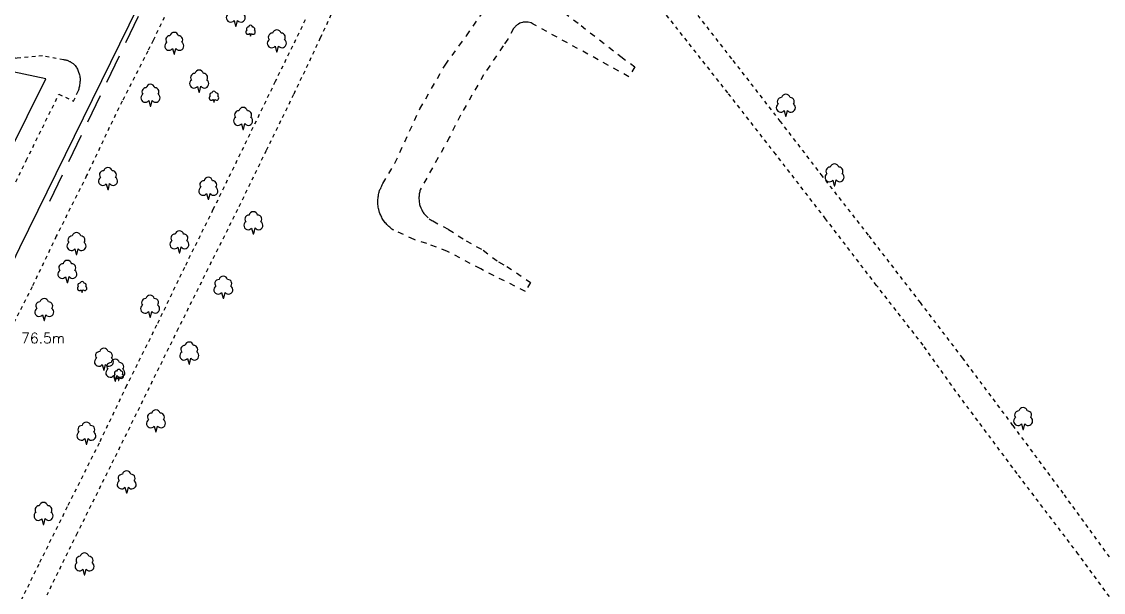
# Model space of a CAD drawing. Extents: x 428500 to 429165, y 435000 to 435500.
# Drawn here: x 428779.9 to 428927.6, y 435084.1 to 435162.1 of the extents above; entities that cross this region are included whole.
import ezdxf

# ---------------------------------------------------------------- set-up
doc = ezdxf.new("R2010")
doc.units = 0
for name, pattern in [('1004', [6, 4, -2]), ('DASHEDLINE', [1, 0.5, -0.5]), ('LANDFORM', [1.6, 0.8, -0.8])]:
    doc.linetypes.add(name, pattern=pattern)
doc.layers.get('0').update_dxf_attribs({"color": 222})
for name, color, linetype in [('KTS_LINES', 7, 'Continuous'), ('os_Block', 7, 'Continuous'), ('OS_LINE - Bottom Of Slope', 8, 'LANDFORM'), ('OS_LINE - Boundary', 8, 'Continuous'), ('OS_LINE - Default', 8, 'Continuous'), ('OS_LINE - Edge', 8, 'DASHEDLINE'), ('OS_LINE - Road Or Track', 8, 'DASHEDLINE'), ('OS_LINE - Top Of Slope', 8, 'LANDFORM'), ('OS_PT - Vegetation', 8, 'Continuous'), ('OS_SYMB_FILL - Vegetation', 8, 'Continuous'), ('OS_TEXT - Height', 4, 'Continuous')]:
    doc.layers.add(name, color=color, linetype=linetype)
doc.styles.add('AutoTextStyle-2', font='')
doc.styles.get('AutoTextStyle-2').set_extended_font_data('romans-shx')

# ---------------------------------------------------------------- blocks, each defined once
blk = doc.blocks.new('nonconiferousTreesFillSymbol_#669966')
for points in [[(-1.874, 1.097), (-2.01, 0.969), (-2.099, 0.806), (-2.134, 0.623), (-2.112, 0.439), (-2.033, 0.27), (-1.906, 0.134), (-1.744, 0.043), (-1.561, 0.007), (-1.376, 0.028), (-1.207, 0.106), (-1.07, 0.232), (-1.069, 0.235), (-0.868, -0.539), (-0.788, -0.539), (-0.607, 0.244), (-0.607, 0.244), (-0.471, 0.113), (-0.301, 0.031), (-0.115, 0.007), (0.07, 0.041), (0.236, 0.131), (0.364, 0.269), (0.444, 0.439), (0.467, 0.626), (0.43, 0.811), (0.338, 0.975), (0.199, 1.102), (0.287, 1.259), (0.319, 1.436), (0.294, 1.615), (0.212, 1.775), (0.083, 1.901), (-0.08, 1.979), (-0.259, 2), (-0.259, 2), (-0.336, 2.184), (-0.469, 2.331), (-0.644, 2.427), (-0.84, 2.461), (-1.036, 2.427), (-1.211, 2.331), (-1.344, 2.184), (-1.421, 2), (-1.601, 1.978), (-1.764, 1.9), (-1.893, 1.773), (-1.975, 1.611), (-1.999, 1.431), (-1.964, 1.254), (-1.874, 1.097)], [(0.663, -1.113), (0.648, -1.124), (0.634, -1.136), (0.62, -1.148), (0.608, -1.162), (0.596, -1.176), (0.585, -1.192), (0.575, -1.207), (0.566, -1.224), (0.558, -1.241), (0.551, -1.258), (0.545, -1.276), (0.54, -1.294), (0.537, -1.312), (0.535, -1.331), (0.533, -1.349), (0.533, -1.368), (0.534, -1.387), (0.537, -1.405), (0.54, -1.424), (0.545, -1.442), (0.55, -1.459), (0.557, -1.477), (0.565, -1.494), (0.574, -1.51), (0.584, -1.526), (0.595, -1.541), (0.607, -1.556), (0.619, -1.569), (0.633, -1.582), (0.647, -1.594), (0.662, -1.605), (0.678, -1.615), (0.694, -1.624), (0.711, -1.633), (0.729, -1.64), (0.746, -1.645), (0.764, -1.65), (0.783, -1.654), (0.801, -1.656), (0.82, -1.658), (0.838, -1.658), (0.857, -1.657), (0.876, -1.655), (0.894, -1.651), (0.912, -1.647), (0.93, -1.641), (0.947, -1.635), (0.964, -1.627), (0.981, -1.618), (0.997, -1.608), (1.012, -1.597), (1.027, -1.586), (1.04, -1.573), (1.053, -1.559), (1.065, -1.545), (1.066, -1.544), (1.167, -1.931), (1.194, -1.931), (1.297, -1.539), (1.297, -1.539), (1.395, -1.623), (1.52, -1.657), (1.647, -1.636), (1.753, -1.564), (1.819, -1.453), (1.832, -1.324), (1.79, -1.203), (1.7, -1.11), (1.754, -0.997), (1.752, -0.871), (1.695, -0.759), (1.595, -0.684), (1.471, -0.661), (1.413, -0.542), (1.309, -0.46), (1.181, -0.431), (1.052, -0.46), (0.948, -0.542), (0.89, -0.661), (0.766, -0.684), (0.665, -0.76), (0.608, -0.873), (0.608, -0.999), (0.663, -1.113)]]:
    blk.add_lwpolyline(points)
blk = doc.blocks.new('positionedNonconiferousTreeSymbol_#669966')
blk.add_lwpolyline([(-1.074, 0.097), (-1.21, -0.031), (-1.299, -0.194), (-1.334, -0.377), (-1.312, -0.561), (-1.233, -0.73), (-1.106, -0.866), (-0.944, -0.957), (-0.761, -0.993), (-0.576, -0.972), (-0.407, -0.894), (-0.27, -0.768), (-0.269, -0.765), (-0.068, -1.539), (0.012, -1.539), (0.193, -0.756), (0.193, -0.756), (0.329, -0.887), (0.499, -0.969), (0.685, -0.993), (0.87, -0.959), (1.036, -0.869), (1.164, -0.731), (1.244, -0.561), (1.267, -0.374), (1.23, -0.189), (1.138, -0.025), (0.999, 0.102), (1.087, 0.259), (1.119, 0.436), (1.094, 0.615), (1.012, 0.775), (0.883, 0.901), (0.72, 0.979), (0.541, 1), (0.541, 1), (0.464, 1.184), (0.331, 1.331), (0.156, 1.427), (-0.04, 1.461), (-0.236, 1.427), (-0.411, 1.331), (-0.544, 1.184), (-0.621, 1), (-0.801, 0.978), (-0.964, 0.9), (-1.093, 0.773), (-1.175, 0.611), (-1.199, 0.431), (-1.164, 0.254), (-1.074, 0.097)])
blk = doc.blocks.new('se2835se')
at = {"layer": 'OS_LINE - Bottom Of Slope'}
for points in [[(428849.41, 435126.46), (428848.7, 435125.2), (428842.6, 435128.3), (428838.05, 435130.7), (428835.25, 435131.75), (428833.5, 435132.3), (428830.75, 435133.6), (428830.6, 435133.65), (428830.45, 435133.75), (428830.2, 435134), (428830.05, 435134.1), (428829.8, 435134.35), (428829.7, 435134.5), (428829.55, 435134.6), (428829.15, 435135.2), (428829.1, 435135.35), (428829, 435135.5), (428828.95, 435135.65), (428828.85, 435135.85), (428828.8, 435136), (428828.7, 435136.4), (428828.65, 435136.55), (428828.6, 435136.75), (428828.6, 435136.9), (428828.55, 435137.1), (428828.55, 435137.8), (428828.6, 435137.95), (428828.6, 435138.15), (428828.65, 435138.3), (428828.65, 435138.45), (428828.7, 435138.65), (428828.75, 435138.8), (428828.8, 435139), (428828.85, 435139.15), (428828.95, 435139.3), (428829, 435139.45), (428829.1, 435139.65), (428829.15, 435139.8), (428829.25, 435139.95), (428830.9, 435142.75), (428834.3, 435150.15), (428837.75, 435156.15), (428840.65, 435160.15), (428842.75, 435163.15)], [(428851.45, 435165.25), (428856.3, 435161.55), (428861.75, 435157.3), (428863.65, 435155.9), (428862.85, 435154.55)]]:
    blk.add_lwpolyline(points, dxfattribs=at)
at = {"layer": 'OS_LINE - Boundary'}
blk.add_lwpolyline([(428715.233, 435000), (428719.674, 435008.665), (428743.487, 435055.655), (428779.682, 435131.22), (428815.718, 435204.722), (428832.863, 435240.282), (428848.739, 435279.652), (428868.741, 435320.451), (428880.806, 435343.787), (428899.38, 435379.188), (428921.605, 435421.416), (428937.268, 435414.537), (428938.062, 435414.06), (428961.345, 435400.778), (428966.055, 435401.784), (428971.029, 435405.699), (428979.231, 435411.52), (428976.6, 435414.85), (428975.54, 435416.16), (428978.13, 435418.08), (428986.08, 435423.98), (428993.201, 435429.142), (429000, 435420.81)], dxfattribs=at)
at = {"layer": 'OS_LINE - Default'}
blk.add_lwpolyline([(428777.96, 435143.57), (428778.15, 435143.95), (428783.25, 435154.25), (428774.8, 435156.05)], dxfattribs=at)
at = {"layer": 'OS_LINE - Edge'}
for points in [[(428818.65, 435162.3), (428814.55, 435153.9), (428810.2, 435144.9), (428806.05, 435136.4), (428802.15, 435128.5), (428798.35, 435120.6), (428794.25, 435112.35), (428790.5, 435104.5), (428786.15, 435095.8), (428782.25, 435087.95), (428778.2, 435079.65)], [(428871, 435164.5), (428877.05, 435156.75), (428883.45, 435148.5), (428889.05, 435141.2), (428895.6, 435132.8), (428902.6, 435123.7), (428908.35, 435116.15), (428915.25, 435106.9), (428922.25, 435097.45), (428928.75, 435088.5)], [(428931.4, 435079.5), (428924.2, 435089.35), (428915.85, 435100.35), (428907.5, 435111.55), (428903, 435117.9), (428896.65, 435126.05), (428889.7, 435135.15), (428882.9, 435143.95), (428876.35, 435152.35), (428863.45, 435168.7)], [(428825.1, 435169.35), (428820.7, 435159.85), (428817.05, 435152.1), (428813.3, 435144.45), (428809.4, 435136.4), (428805.35, 435128.3), (428801.3, 435120.15), (428792.05, 435101.35), (428787.5, 435092.2), (428783.35, 435083.75)]]:
    blk.add_lwpolyline(points, dxfattribs=at)
at = {"layer": 'OS_LINE - Road Or Track'}
for points in [[(428816.57, 435198.24), (428814.65, 435194.25), (428810.2, 435184.8), (428805.7, 435175.65), (428801.6, 435167.15), (428797.87, 435159.51)], [(428786.39, 435156.69), (428786.38, 435156.69), (428786.29, 435156.72), (428786.2, 435156.75), (428786.11, 435156.78), (428786.02, 435156.8), (428785.92, 435156.82), (428785.83, 435156.83), (428785.74, 435156.84), (428785.64, 435156.85), (428782.79, 435157.4), (428779.26, 435157.06), (428774.65, 435157.95), (428766.15, 435159.55), (428760, 435160.85), (428759.45, 435160.9), (428759, 435160.85), (428758.45, 435160.7), (428757.95, 435160.45)], [(428797.87, 435159.51), (428797.15, 435158.05), (428793.66, 435151.19)], [(428786.39, 435156.69), (428786.47, 435156.65), (428786.56, 435156.61), (428786.64, 435156.56), (428786.72, 435156.51), (428786.8, 435156.46), (428786.88, 435156.41), (428786.96, 435156.35), (428787.04, 435156.28), (428787.15, 435156.18), (428787.24, 435156.07), (428787.33, 435155.95), (428787.41, 435155.83), (428787.48, 435155.7), (428787.55, 435155.56), (428787.61, 435155.43), (428787.66, 435155.29), (428787.71, 435155.15), (428787.78, 435154.93), (428787.82, 435154.79), (428787.85, 435154.64), (428787.88, 435154.5), (428787.9, 435154.35), (428787.91, 435154.2), (428787.92, 435154.05), (428787.92, 435153.96)], [(428776.05, 435133.9), (428780.55, 435143.1), (428785.02, 435152.18), (428786.99, 435151.21), (428787.61, 435152.47), (428787.72, 435152.74), (428787.76, 435152.88), (428787.8, 435153.03), (428787.84, 435153.17), (428787.87, 435153.32), (428787.89, 435153.46), (428787.91, 435153.61), (428787.92, 435153.76), (428787.92, 435153.91), (428787.92, 435153.96)], [(428793.66, 435151.19), (428792.75, 435149.4), (428788.8, 435141.05), (428784.65, 435132.75), (428781.35, 435125.85), (428777.15, 435117.55), (428773.35, 435109.65), (428769.65, 435102), (428766.1, 435094.95), (428762.15, 435086.6), (428758.75, 435080), (428754.8, 435071.85), (428751.05, 435064), (428746.85, 435055.4), (428743.6, 435048.9), (428740.2, 435042.05), (428737.88, 435037.25)]]:
    blk.add_lwpolyline(points, dxfattribs=at)
at = {"layer": 'OS_LINE - Top Of Slope'}
blk.add_lwpolyline([(428862.85, 435154.55), (428849.75, 435161.75), (428849.65, 435161.8), (428849.5, 435161.9), (428849.1, 435162), (428848.4, 435162), (428848.3, 435161.95), (428848.1, 435161.9), (428847.95, 435161.85), (428847.75, 435161.75), (428847.6, 435161.65), (428847.45, 435161.5), (428847.35, 435161.45), (428847.3, 435161.35), (428847.1, 435161.15), (428846.3, 435159.7), (428845.65, 435158.75), (428843.85, 435156.05), (428843, 435154.8), (428839.85, 435149.3), (428838.35, 435146.3), (428834.35, 435139.1), (428834.3, 435139), (428834.3, 435138.85), (428834.2, 435138.55), (428834.2, 435138.25), (428834.15, 435138.1), (428834.15, 435137.85), (428834.2, 435137.7), (428834.2, 435137.4), (428834.25, 435137.25), (428834.25, 435137.1), (428834.3, 435136.95), (428834.45, 435136.65), (428834.55, 435136.35), (428834.6, 435136.25), (428834.7, 435136.1), (428834.75, 435136), (428834.85, 435135.85), (428835.55, 435135.15), (428835.7, 435135.05), (428835.8, 435135), (428835.95, 435134.9), (428836.05, 435134.85), (428838.2, 435133.7), (428840.6, 435132.15), (428842.95, 435130.85), (428845.05, 435129.25), (428846.15, 435128.65), (428849.41, 435126.46)], dxfattribs=at)
at = {"layer": 'OS_PT - Vegetation'}
for p in [(428814.8, 435159.5), (428800.8, 435159.15), (428797.55, 435152.05), (428884.3, 435150.7), (428810.2, 435148.9), (428791.75, 435140.7), (428890.95, 435141.2), (428805.45, 435139.35), (428811.6, 435134.65), (428787.45, 435131.8), (428801.5, 435132.05), (428807.5, 435125.85), (428783.05, 435122.8), (428797.5, 435123.25), (428802.85, 435116.85), (428792.75, 435114.5), (428798.3, 435107.6), (428916.7, 435107.9), (428788.8, 435105.9), (428794.3, 435099.25), (428782.95, 435094.95), (428788.55, 435088.05)]:
    blk.add_blockref('positionedNonconiferousTreeSymbol_#669966', p, dxfattribs=at)
at = {"layer": 'OS_SYMB_FILL - Vegetation'}
for p in [(428810, 435162), (428805, 435153), (428787, 435127), (428792, 435115)]:
    blk.add_blockref('nonconiferousTreesFillSymbol_#669966', p, dxfattribs=at)
at = {"layer": 'OS_TEXT - Height', "insert": (428779.85, 435119.55), "char_height": 1.4, "attachment_point": 1, "style": 'AutoTextStyle-2'}
blk.add_mtext('76.5m', dxfattribs=at)

msp = doc.modelspace()

# ---------------------------------------------------------------- linework, layer by layer
at = {"layer": 'KTS_LINES', "linetype": '1004'}
msp.add_line((428783.79, 435137.55, 19.28), (428811.37, 435195.23, 77.98), dxfattribs=at)

# ---------------------------------------------------------------- block references
at = {"layer": 'os_Block'}
msp.add_blockref('se2835se', (0, 0), dxfattribs=at)

doc.saveas('drawing.dxf')
